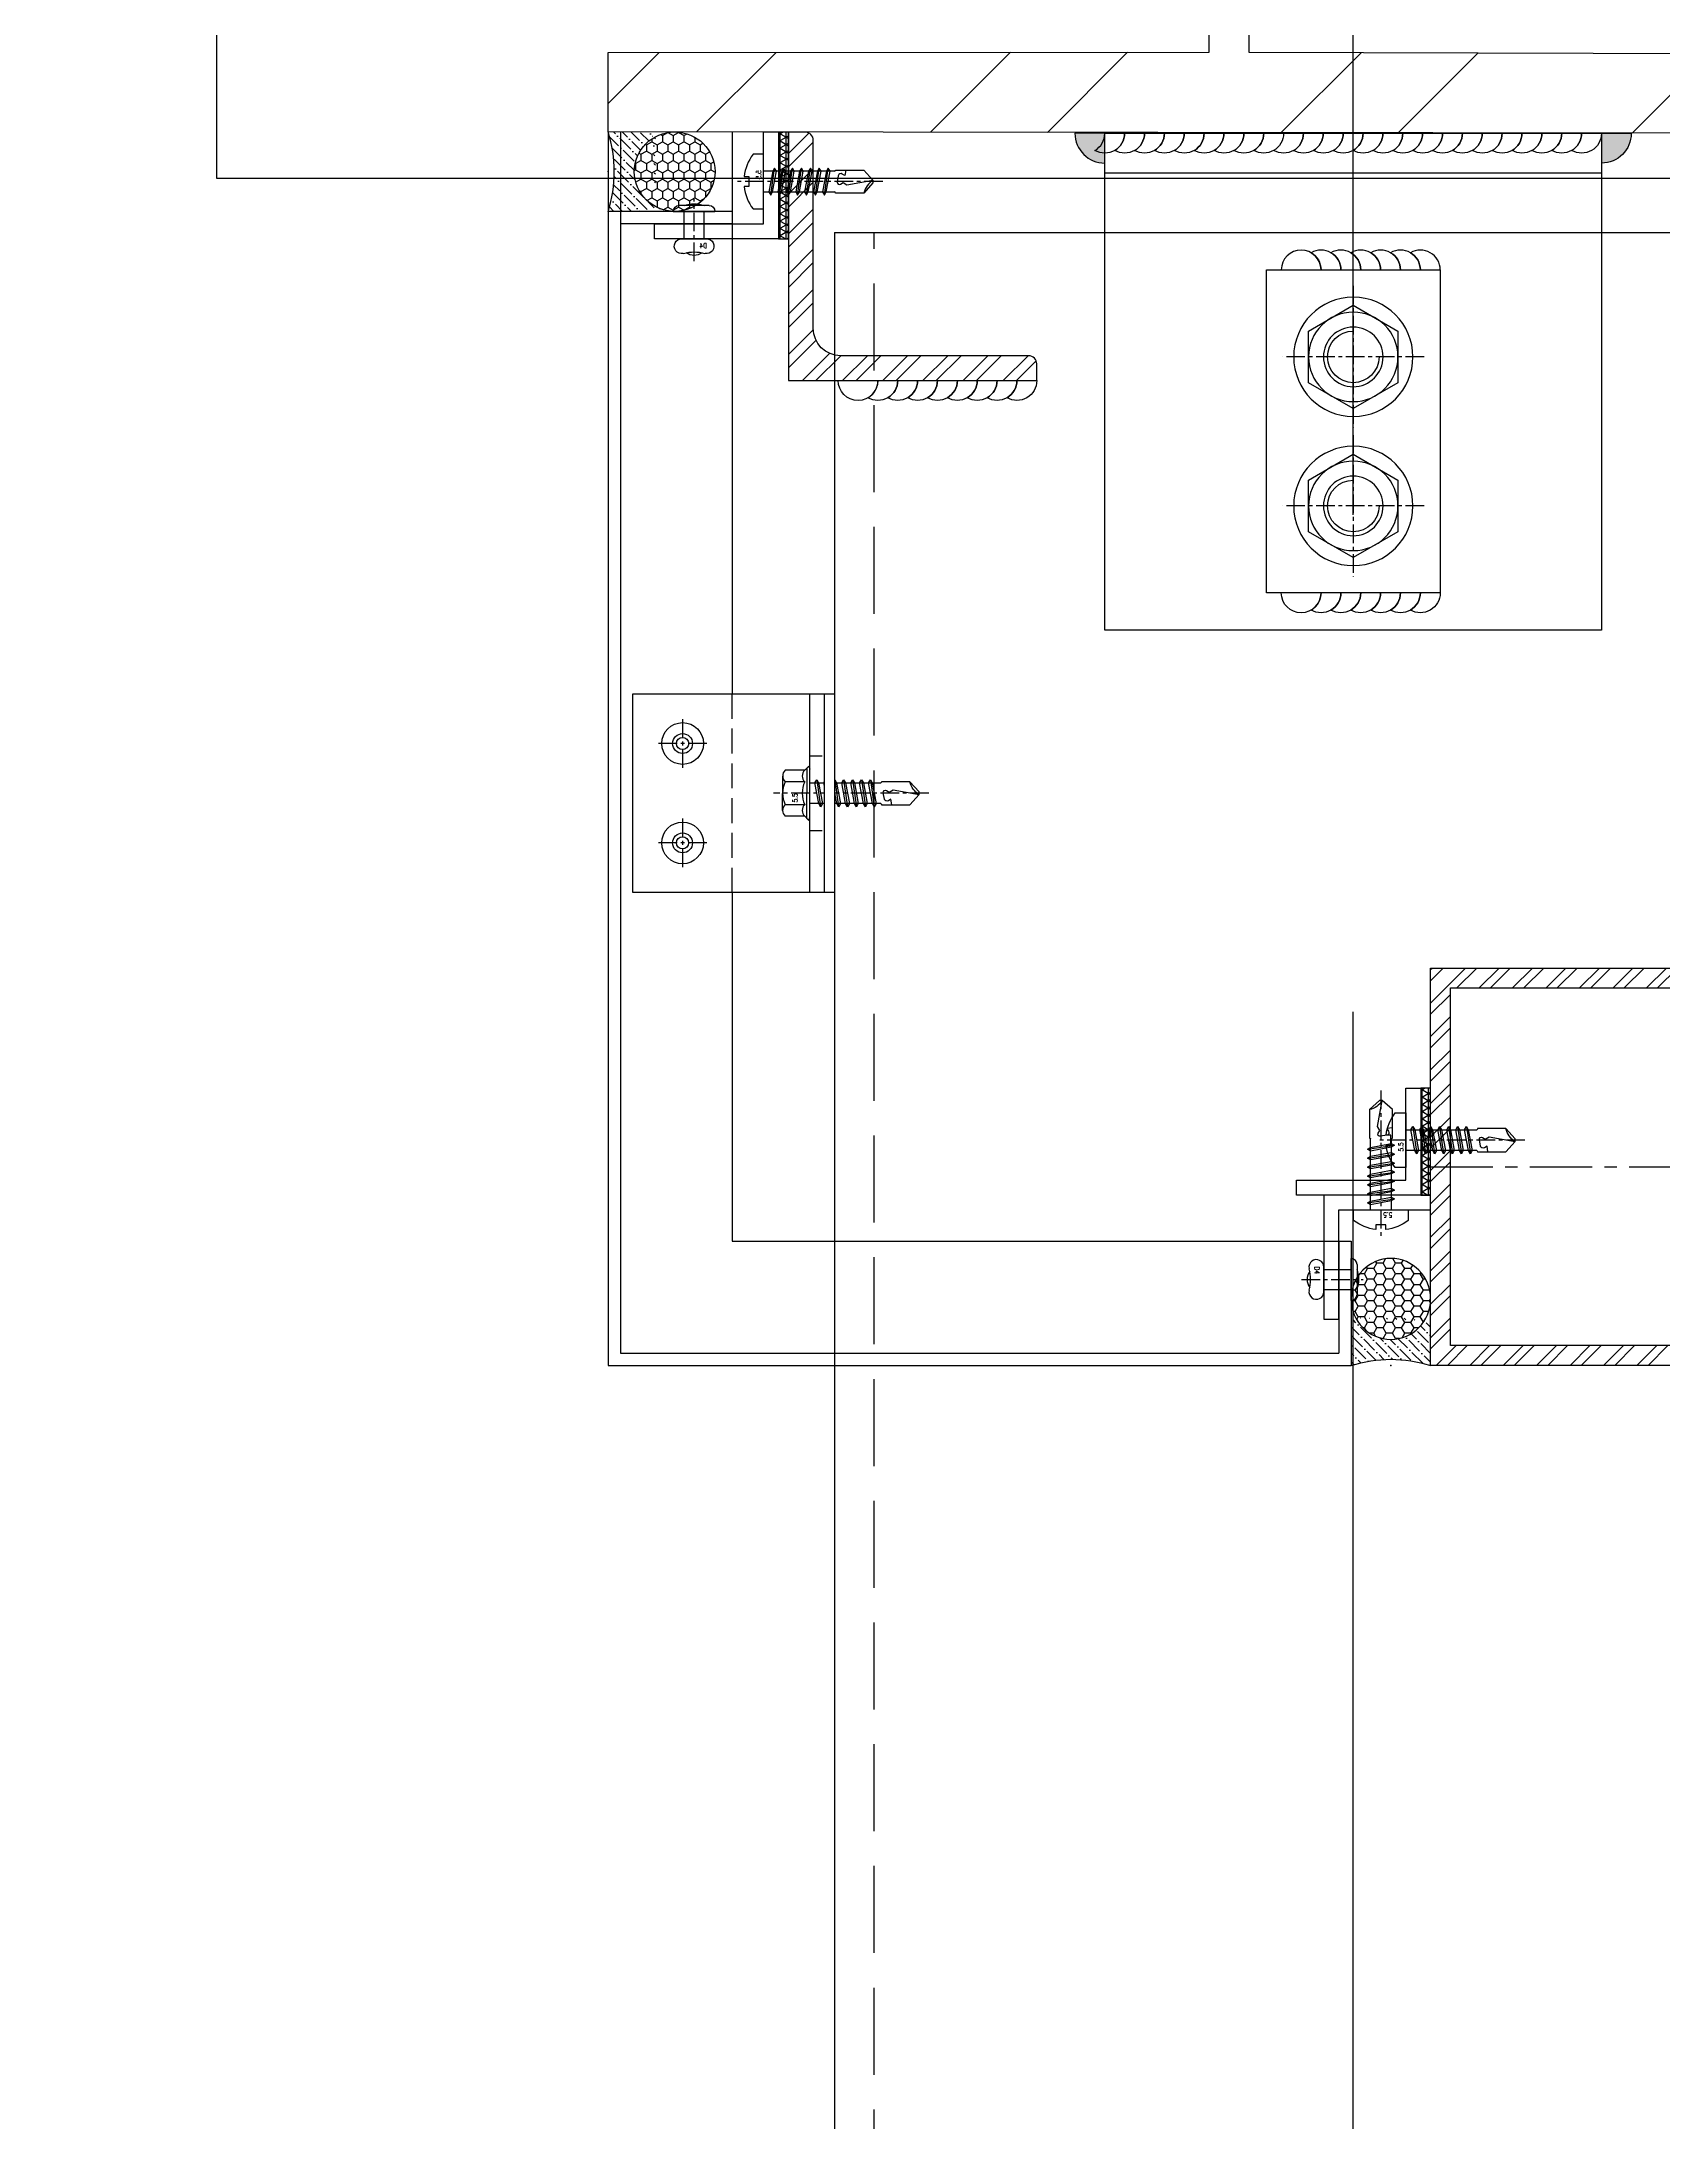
# Model space of a CAD drawing. Extents: x 220580 to 2027826, y -309201 to 71987.
# Drawn here: x 373972 to 374298.5, y -157279.7 to -156860.9 of the extents above; entities that cross this region are included whole.
import ezdxf
from ezdxf.enums import TextEntityAlignment as Align
from ezdxf.xclip import XClip

# ---------------------------------------------------------------- set-up
doc = ezdxf.new("R2010")
doc.units = 0
for name, pattern in [('CENTER', [2, 1.25, -0.25, 0.25, -0.25]), ('DASH', [0.35, 0.25, -0.1]), ('ZN-CENTER', [2, 1.25, -0.25, 0.25, -0.25]), ('ZN-DASH', [0.35, 0.25, -0.1])]:
    doc.linetypes.add(name, pattern=pattern)
for name, color, linetype in [('!ZN1-填充-8', 8, 'Continuous'), ('!ZN3-玻璃幕墙-4', 4, 'Continuous'), ('!ZN3-铝板幕墙-3', 3, 'Continuous'), ('!ZN4-辅助材料-1', 1, 'Continuous'), ('!ZN4-配件-11', 11, 'Continuous'), ('!ZN5-钢材投影-40', 40, 'Continuous'), ('!ZN5-钢材断面-2', 2, 'Continuous'), ('!ZN5-铝材投影-112', 112, 'Continuous'), ('!ZN5-铝材断面-6', 6, 'Continuous'), ('!ZN6-虚线-8', 8, 'ZN-DASH'), ('1 轴线 辅助线', 1, 'CENTER'), ('20剖面图$0$建-墙-填充', 8, 'Continuous'), ('20剖面图$0$建-柱-钢', 9, 'Continuous'), ('2钢材断面', 2, 'Continuous'), ('3索引', 3, 'Continuous'), ('A_Hatch', 8, 'Continuous'), ('ZX', 240, 'CENTER'), ('焊缝', 8, 'Continuous')]:
    doc.layers.add(name, color=color, linetype=linetype)
doc.layers.add('0_INSULATION', color=252, linetype='Continuous', lineweight=9, transparency=0.2)
doc.styles.add('DHTEXT-1', font='ROMANS.shx', dxfattribs={"width": 0.7, "bigfont": 'CHINESE.shx'})

# ---------------------------------------------------------------- blocks, each defined once
blk = doc.blocks.new('20180403.16475379')
at = {"layer": '!ZN1-填充-8', "ltscale": 2}
blk.add_hatch(color=8, dxfattribs=at).paths.add_polyline_path([(1.000034899334423e-08, -6), (1.000034899334423e-08, 0), (6.000000010000349, 0, -0.4142135623730951)])
blk.add_lwpolyline([(1.000034899334423e-08, 0), (1.000034899334423e-08, -6, 0.414213562373095), (6.000000010000349, 0)], format="xyb", dxfattribs=at)
blk = doc.blocks.new('*U2081')
at = {"color": 0, "linetype": 'CENTER', "ltscale": 3}
for p, q in [((0, 14.27463746114689), (0, -14.27463746114683)), ((-14.27463746114686, 2.842170943040401e-14), (14.27463746114686, 2.842170943040401e-14))]:
    blk.add_line(p, q, dxfattribs=at)
at = {"linetype": 'ByBlock', "ltscale": 10}
blk.add_lwpolyline([(9, 5.196152422706319), (0, 10.39230484541261), (-9, 5.196152422706319), (-9, -5.196152422706263), (0, -10.39230484541255), (9, -5.196152422706263)], close=True, dxfattribs=at)
for radius in [12, 9, 6]:
    blk.add_circle((0, 2.842170943040401e-14), radius, dxfattribs=at)
blk.add_arc((0, 2.842170943040401e-14), 5.190000000000509, 180, 90, dxfattribs=at)
blk = doc.blocks.new('20250903102700')
at = {"layer": '!ZN4-辅助材料-1'}
for points in [[(17.53222632710822, -27.5, 0.5773502691896255), (11.53222632710822, -24.03589838487096, -0.2679491924311229), (13.53222632710822, -27.5, 0.5773502691896255), (7.532226327108219, -24.03589838487096, -0.2679491924311229), (9.53222632710822, -27.5, 0.5773502691896255), (3.532226327108219, -24.03589838487096, -0.2679491924311229), (5.532226327108219, -27.5, 0.5773502691896255), (-0.4677736728917807, -24.03589838487096, -0.2679491924311229), (1.532226327108219, -27.5, 0.5773502691896255), (-4.467773672891781, -24.03589838487096, -0.2679491924311229), (-2.467773672891781, -27.5, 0.5773502691896255), (-8.46777367289178, -24.03589838487096, -0.2679491924311229), (-6.467773672891781, -27.5, 0.9999999999999999), (-14.46777367289178, -27.5, 0.9999999999999999)], [(17.53222632710822, -92.5, -0.5773502691896255), (11.53222632710822, -95.96410161512904, 0.2679491924311229), (13.53222632710822, -92.5, -0.5773502691896255), (7.532226327108219, -95.96410161512904, 0.2679491924311229), (9.53222632710822, -92.5, -0.5773502691896255), (3.532226327108219, -95.96410161512904, 0.2679491924311229), (5.532226327108219, -92.5, -0.5773502691896255), (-0.4677736728917807, -95.96410161512904, 0.2679491924311229), (1.532226327108219, -92.5, -0.5773502691896255), (-4.467773672891781, -95.96410161512904, 0.2679491924311229), (-2.467773672891781, -92.5, -0.5773502691896255), (-8.46777367289178, -95.96410161512904, 0.2679491924311229), (-6.467773672891781, -92.5, -0.9999999999999999), (-14.46777367289178, -92.5, -0.9999999999999999)]]:
    blk.add_lwpolyline(points, format="xyb", dxfattribs=at)
at = {"layer": '!ZN5-钢材投影-40'}
blk.add_line((50, -8), (-50, -8), dxfattribs=at)
for points in [[(50, -100.0000107333763), (-50, -100.0000107333763), (-50, 0), (50, 0)], [(17.53222632710822, -92.5), (-17.46777367289178, -92.5), (-17.46777367289178, -27.5), (17.53222632710822, -27.5), (17.53222632710822, -92.5)]]:
    blk.add_lwpolyline(points, close=True, dxfattribs=at)
at = {"layer": '焊缝', "ltscale": 500}
for points in [[(50, 0, -0.5773502691896527), (44, -3.464101615129039, 0.2679491924311228), (46, 0, -0.5773502691896255), (40, -3.464101615129039, 0.2679491924311228), (42, 0, -0.5773502691896255), (36, -3.464101615129039, 0.2679491924311228), (38, 0, -0.5773502691896255), (32, -3.464101615129039, 0.2679491924311228), (34, 0, -0.5773502691896255), (28, -3.464101615129039, 0.2679491924311228), (30, 0, -0.5773502691896255), (24, -3.464101615129039, 0.2679491924311228), (26, 0, -0.5773502691896255), (20, -3.464101615129039, 0.2679491924311228), (22, 0, -0.5773502691896255), (16, -3.464101615129039, 0.2679491924311228), (18, 0, -0.5773502691896255), (12, -3.464101615129039, 0.2679491924311228), (14, 0, -0.5773502691896255), (8, -3.464101615129039, 0.2679491924311228), (10, 0, -0.5773502691896255), (4, -3.464101615129039, 0.2679491924311228), (6, 0, -0.5773502691896255), (0, -3.464101615129039, 0.2679491924311228), (2, 0, -0.5773502691896255), (-4, -3.464101615129039, 0.2679491924311228), (-2, 0, -0.5773502691896255), (-8, -3.464101615129039, 0.2679491924311228), (-6, 0, -0.5773502691896255), (-12, -3.464101615129039, 0.2679491924311228), (-10, 0, -0.5773502683564219), (-15.99999999138527, -3.464101620134898, -0.5773502683564219)], [(-14, -1.001171767711639e-08, -0.5773502691896527), (-20, -3.464101625140756, 0.2679491924311228), (-18, -1.001171767711639e-08, -0.5773502691896255), (-24, -3.464101625140756, 0.2679491924311228), (-22, -1.001171767711639e-08, -0.5773502691896255), (-28, -3.464101625140756, 0.2679491924311228), (-26, -1.001171767711639e-08, -0.5773502691896255), (-32, -3.464101625140756, 0.2679491924311228), (-30, -1.001171767711639e-08, -0.5773502691896255), (-36, -3.464101625140756, 0.2679491924311228), (-34, -1.001171767711639e-08, -0.5773502691896255), (-40, -3.464101625140756, 0.2679491924311228), (-38, -1.001171767711639e-08, -0.5773502691896255), (-44, -3.464101625140756, 0.2679491924311228), (-42, -1.001171767711639e-08, -0.5773502691896255), (-48, -3.464101625140756, 0.2679491924311228), (-46, -1.001171767711639e-08, -0.5773502691896255), (-52, -3.464101625140756, 0.2679491924311228), (-50, -1.001171767711639e-08)]]:
    blk.add_lwpolyline(points, format="xyb", dxfattribs=at)
at = {"layer": '!ZN3-玻璃幕墙-4', "xscale": -1, "rotation": 90}
blk.add_blockref('20180403.16475379', (50, 1.001171767711639e-08), dxfattribs=at)
at = {"layer": '!ZN3-玻璃幕墙-4', "rotation": 270}
blk.add_blockref('20180403.16475379', (-50, -2.073356881737709e-07), dxfattribs=at)
at = {"layer": '!ZN4-配件-11', "color": 1, "xscale": -1}
for p in [(0.03222632710821927, -45), (0.03222632710821927, -75)]:
    blk.add_blockref('*U2081', p, dxfattribs=at)
blk = doc.blocks.new('20250911134809')
at = {"layer": '20剖面图$0$建-墙-填充'}
h = blk.add_hatch(dxfattribs=at)
h.set_pattern_fill('金属', color=0, scale=20, style=0)
h.set_pattern_definition([(45, (786552.9436825344, -415521.477390582), (-35.35533905932738, 35.35533905932738), []), (45, (786576.5139085344, -415521.477390582), (-35.35533905932738, 35.35533905932738), [])])
h.paths.add_polyline_path([(250.001928496873, 499.719107150333), (250.0732229691603, 483.719005525083), (129.0198336206049, 484.0281188413792), (128.9499019003779, 16.02810238840175), (250.0418289360896, 15.71912008043728), (250.0019274502993, -0.2808934743516147), (0, 0), (0.02275027467112523, 16.00000464983168), (121.031125103982, 16.02809616431477), (121.0404657912441, 484.0280664495367), (0.04045149660669267, 483.9999774127209), (3.243563696742058e-06, 500.0000001358567)])
at = {"layer": '20剖面图$0$建-柱-钢', "color": 0}
for p, q in [((121.000017531449, 16.02808894281043), (121.0404657912441, 484.0280664495076)), ((129.0404657912441, 484.0280661565484), (129.0000173957087, 16.02808934741188)), ((4.540197551250458e-08, 15.99999936844688), (121.000017531449, 16.02808894281043)), ((0, 0), (4.540197551250458e-08, 15.99999936844688)), ((129.0000173957087, 16.02808934741188), (250.0019275040831, 15.71910703950562)), ((250.0019274502993, -0.2808934743516147), (0, 0))]:
    blk.add_line(p, q, dxfattribs=at)
blk = doc.blocks.new('20250822090122')
at = {"layer": 'A_Hatch'}
h = blk.add_hatch(dxfattribs=at)
h.set_pattern_fill('ANSI32', color=256)
h.set_pattern_definition([(45, (-80, -40), (-3.367596045400933, 3.367596045400933), []), (45, (-77.75493500000448, -40), (-3.367596045400933, 3.367596045400933), [])])
h.paths.add_polyline_path([(0, 40), (-80, 40), (-80, -40), (0, -40)])
h.paths.add_polyline_path([(-4, 36), (-4, -36), (-76, -36), (-76, 36)], flags=16)
at = {"layer": '2钢材断面'}
for points in [[(-80, 40), (0, 40), (0, -40), (-80, -40)], [(-76, 36), (-4, 36), (-4, -36), (-76, -36)]]:
    blk.add_lwpolyline(points, close=True, dxfattribs=at)
blk = doc.blocks.new('*U611')
at = {"layer": '0_INSULATION'}
blk.add_lwpolyline([(114802.1762403308, -53758.13946177487), (114802.1762403308, -54358.13946177487), (114752.1762403308, -54358.13946177487), (114752.1762403308, -54147.48672676035, -0.3233183976765034), (114775.6762403308, -54112.48672676035, 0.2427606451781089), (114797.6784095399, -54086.40908308211), (114798.0588984693, -54026.95991788548, 0.2567742646382426), (114775.6762403308, -53998.0878037859, -0.3233183976765034), (114752.1762403308, -53963.0878037859), (114752.1762403308, -53758.13946177487)], format="xyb", close=True, dxfattribs=at)
blk = doc.blocks.new('*U834')
at = {"linetype": 'ByBlock', "lineweight": -2, "ltscale": 10}
for p, q in [((0, 4.200000000000099), (0, -4.199999999999992)), ((-1.19999999999709, -2.999999999995627), (-1.19999999999709, 2.999999999995733)), ((5.500000004409217, 2.000000000000053), (0, 2.000000000000053)), ((5.500000004409217, 2.500000000000053), (5.500000004409217, -2.499999999999947)), ((5.500000004409217, -1.999999999999947), (0, -1.999999999999947))]:
    blk.add_line(p, q, dxfattribs=at)
at = {"color": 0, "linetype": 'CENTER', "ltscale": 3}
blk.add_line((10.01245216703499, 5.329070518200751e-14), (-2.451370260241674, 5.329070518200751e-14), dxfattribs=at)
at = {"linetype": 'ByBlock', "lineweight": -2, "ltscale": 10}
for centre, radius, start, end in [((0, 2.999999999995733), 1.2, 90, 180), ((4.415117063422031, -3.584688101909705e-12), 5.96066603962293, 160.3950489643864, 199.6049510356135), ((7.000000004409217, 2.500000000000053), 1.5, 348.4480414647314, 180), ((16.16515139432157, 5.329070518200751e-14), 8, 164.3308475018224, 195.6691524981776), ((6.186535028096828, -0.0009536892320660684), 2.672094166157843, 323.2266208412516, 36.78433105121244), ((0, -2.999999999995627), 1.2, 180, 270), ((7.000000004409217, -2.499999999999947), 1.5, 180, 11.5519585352685)]:
    blk.add_arc(centre, radius, start, end, dxfattribs=at)
at = {"layer": 'Defpoints', "color": 0, "ltscale": 10, "style": 'DHTEXT-1', "width": 0.7}
blk.add_text('D4', height=1, rotation=90, dxfattribs=at).set_placement((7.370543655996131, -1.846676056511448), align=Align.CENTER)
blk = doc.blocks.new('*U168')
at = {"color": 0, "linetype": 'CENTER', "ltscale": 3}
blk.add_line((23.99999999999994, 2.188255855140087e-07), (-5.914909539480056, -1.533137051807418e-07), dxfattribs=at)
at = {"linetype": 'ByBlock', "ltscale": 10}
for p, q in [((0, 2.084999581674395), (14.28830168384373, 2.085001969002848)), ((1.419619596213958, 2.729999885991237), (2.200602679755074, -2.730000114008757)), ((3.219619596213958, 2.729999881768008), (4.000602679755074, -2.730000118231986)), ((5.019619596213958, 2.729999877544779), (5.800602679755074, -2.730000122455214)), ((6.819619596213958, 2.729999873321551), (7.600602679755074, -2.730000126678443)), ((8.619619596213958, 2.729999869098322), (9.400602679755075, -2.730000130901672)), ((10.41961959621396, 2.729999864875094), (11.20060267975507, -2.7300001351249)), ((12.21961959621396, 2.729999860651865), (13.00060267975507, -2.730000139348129)), ((14.28834179297628, -2.085001744372565), (0, -2.084999717997933))]:
    blk.add_line(p, q, dxfattribs=at)
blk.add_lwpolyline([(-3.944271909999143, 1.000000079036682, -0.137385347329328), (-2.123903424387548, 5.500000079036611), (1.77635683940025e-15, 5.500000079036611), (1.77635683940025e-15, -5.499999920963375), (-2.123903424387548, -5.499999920963375, -0.137385347329328), (-3.944271909999143, -0.9999999209634319), (-2.999999999999998, -0.9999999209633751), (-2.999999999999998, 1.000000079036639)], format="xyb", close=True, dxfattribs=at)
for points in [[(1.828211756127738, -2.085000114008789), (1.047228672586622, 2.084999885991241), (1.419619596213901, 2.729999885991095), (1.792010519841123, 2.084999885991241), (2.57299360338241, -2.085000114008761), (2.200602679755074, -2.730000114008771)], [(3.628211756127738, -2.085000118232018), (2.847228672586622, 2.084999881768012), (3.219619596213901, 2.729999881767866), (3.592010519841123, 2.084999881768012), (4.37299360338241, -2.085000118231989), (4.000602679755074, -2.730000118232)], [(5.428211756127738, -2.085000122455247), (4.647228672586622, 2.084999877544783), (5.019619596213901, 2.729999877544637), (5.392010519841123, 2.084999877544783), (6.17299360338241, -2.085000122455218), (5.800602679755074, -2.730000122455229)], [(7.228211756127738, -2.085000126678475), (6.447228672586622, 2.084999873321555), (6.819619596213901, 2.729999873321409), (7.192010519841123, 2.084999873321555), (7.97299360338241, -2.085000126678447), (7.600602679755074, -2.730000126678457)], [(9.028211756127739, -2.085000130901704), (8.247228672586623, 2.084999869098326), (8.619619596213902, 2.72999986909818), (8.992010519841124, 2.084999869098326), (9.77299360338241, -2.085000130901676), (9.400602679755075, -2.730000130901686)], [(10.82821175612774, -2.085000135124933), (10.04722867258662, 2.084999864875098), (10.4196195962139, 2.729999864874951), (10.79201051984112, 2.084999864875098), (11.57299360338241, -2.085000135124904), (11.20060267975507, -2.730000135124914)], [(12.62821175612774, -2.085000139348161), (11.84722867258662, 2.084999860651869), (12.2196195962139, 2.729999860651723), (12.59201051984112, 2.084999860651869), (13.37299360338241, -2.085000139348133), (13.00060267975507, -2.730000139348143)]]:
    blk.add_lwpolyline(points, close=True, dxfattribs=at)
for points in [[(14.28755614132959, -2.084999790480305, -0.414213562373095), (14.44551068678416, -2.242954335934877), (14.44551068678416, -2.321931608662732), (20.17706341883141, -2.321931608662732), (21.99999672497771, -0.2620664843346907), (21.99999672497771, 0.2620669033741529), (20.1770634188305, 2.321932027703048), (14.44551068678416, 2.321932027703616), (14.44551068678416, 2.242954754974284, -0.414213562373095), (14.28755614132959, 2.085000209519654)], [(16.51287844574838, -2.321931608662732), (16.35611659158181, -1.195959136936376), (15.82661205339483, -1.523970797760166, -0.5304615897786895), (15.03442566961419, -1.169417307181045), (14.81075563571315, 0.0990784896746442, -0.6513157956771675), (15.47433833661651, 0.5440859063701903), (16.0012324895205, 0.2109028390927443), (16.76803563861736, 0.6608451827776259), (21.99999672497771, -0.2620664843346907, -0.2012259957209903), (20.1770634188305, 2.321932027703048)]]:
    blk.add_lwpolyline(points, format="xyb", dxfattribs=at)
at = {"layer": 'Defpoints', "color": 0, "ltscale": 10, "style": 'DHTEXT-1', "width": 0.7}
blk.add_text('5.5', height=1, rotation=90, dxfattribs=at).set_placement((-0.4943080637851551, -1.360906537433093), align=Align.CENTER)
blk = doc.blocks.new('16胶缝')
at = {"layer": '!ZN1-填充-8', "ltscale": 0.1}
h = blk.add_hatch(dxfattribs=at)
h.set_pattern_fill('HONEY', color=256, scale=10, style=0)
h.set_pattern_definition([(4.818975183877585e-15, (-19679.56000236233, -11324.37131966545), (1.875, 1.08253175), [1.25, -2.5]), (120, (-19679.56000236233, -11324.37131966545), (-1.874999995903225, 1.082531757095823), [1.249999999999998, -2.499999999999997]), (60.00000000000003, (-19679.56000236233, -11324.37131966545), (4.096775418904741e-09, 2.165063507095822), [-2.499999999999998, 1.249999999999999])])
edge = h.paths.add_edge_path()
edge.add_ellipse((8.000000000182808, 13.40127735032729), major_axis=(-1.852811262691897e-12, -8.148750109612592), ratio=0.9817456533069091, start_angle=0, end_angle=360)
h = blk.add_hatch(dxfattribs=at)
h.set_pattern_fill('ANSI36', color=256, scale=10, style=0)
h.set_pattern_definition([(45.00000000000003, (-19679.575386873, -11324.37131966545), (0.6629126073623883, 2.430679560328756), [3.125, -0.625, 0, -0.625])])
edge = h.paths.add_edge_path()
edge.add_ellipse((8.015384510843433, 13.40127735032729), major_axis=(0.8733517820453444, 8.103544729698486), ratio=0.9813319895029027, start_angle=124.6262873536864, end_angle=247.3977371599691, ccw=False)
edge.add_arc((0.0005942590132690384, 10.19757702908555), 1.197577176534192, 269.97156881858757, 324.48671338471985, ccw=False)
edge.add_line((1.455191522836685e-11, 8.999999999992724), (1.091393642127514e-11, -1.818989403545856e-12))
edge.add_arc((8.000000000015461, -24.92179927315374), 26.17434008740905, 432.2031562990745, 467.7968437009381, ccw=False)
edge.add_line((16.00000000001455, 0), (16.00000000001091, 9.000000000003638))
edge.add_arc((16.00645417175474, 10.22705133927502), 1.227068313314542, 216.5905572920867, 269.6986325029304, ccw=False)
at = {"layer": '!ZN4-辅助材料-1', "color": 1, "ltscale": 0.1}
blk.add_arc((8.000000000014552, -24.92179927313555), 26.17434008739207, 72.20315629866607, 107.7968437013339, dxfattribs=at)
blk.add_ellipse((8.000000000182808, 13.40127735032729), major_axis=(-1.852811262691897e-12, -8.148750109612592), ratio=0.9817456533069091, dxfattribs=at)
blk.add_point((8.000000000014552, 7.275957614183426e-12), dxfattribs=at)
blk = doc.blocks.new('胶缝断面')
at = {"color": 7, "ltscale": 0.1, "extrusion": (0, 0, -1), "zscale": -1, "rotation": 180}
blk.add_blockref('16胶缝', (8, 5.456968210637569e-12), dxfattribs=at)
blk = doc.blocks.new('*U1824')
at = {"ltscale": 10}
for p, q in [((-1.015572715537019, 4.618802355381165), (-4.949999999997999, 4.618802355381165)), ((-0.5504878062047283, -5.115541284646254), (-0.5504878062065472, 5.115530008962667)), ((-0.1698801084603474, 5.480866579516958), (1.167940990853822e-05, 4.83959058622783)), ((0, -4.839613541317005), (0, 4.8396139450431)), ((-5.449999999999818, -3.464101413275086), (-5.449999999999818, 3.464101817001181)), ((-1.015583010001137, 2.309401278621424), (-4.949999999997999, 2.309401278624835)), ((0, 2.084999581674395), (14.28830168384373, 2.085001969002848)), ((1.419619596213958, 2.729999885991237), (2.200602679755074, -2.730000114008757)), ((3.219619596213958, 2.729999881768008), (4.000602679755074, -2.730000118231986)), ((5.019619596213958, 2.729999877544779), (5.800602679755074, -2.730000122455214)), ((6.819619596213958, 2.729999873321551), (7.600602679755074, -2.730000126678443)), ((8.619619596213958, 2.729999869098322), (9.400602679755075, -2.730000130901672)), ((10.41961959621396, 2.729999864875094), (11.20060267975507, -2.7300001351249)), ((12.21961959621396, 2.729999860651865), (13.00060267975507, -2.730000139348129)), ((-1.015583010002956, -2.30940087489533), (-4.94999999999618, -2.30940087489874)), ((14.28834179297628, -2.085001744372565), (0, -2.084999717997933)), ((-1.015583010001137, -4.618801951655071), (-4.949999999999818, -4.618801951654161)), ((-0.1698801084603474, -5.480877855198726), (1.167940990853822e-05, -4.839601861909371))]:
    blk.add_line(p, q, dxfattribs=at)
at = {"color": 0, "linetype": 'ZN-CENTER', "ltscale": 3}
blk.add_line((23.99999999999994, 2.188255855140087e-07), (-7.276562432845615, -1.533137051807418e-07), dxfattribs=at)
at = {"ltscale": 10}
for points in [[(1.828211756127738, -2.085000114008789), (1.047228672586622, 2.084999885991241), (1.419619596213901, 2.729999885991095), (1.792010519841123, 2.084999885991241), (2.57299360338241, -2.085000114008761), (2.200602679755074, -2.730000114008771)], [(3.628211756127738, -2.085000118232018), (2.847228672586622, 2.084999881768012), (3.219619596213901, 2.729999881767866), (3.592010519841123, 2.084999881768012), (4.37299360338241, -2.085000118231989), (4.000602679755074, -2.730000118232)], [(5.428211756127738, -2.085000122455247), (4.647228672586622, 2.084999877544783), (5.019619596213901, 2.729999877544637), (5.392010519841123, 2.084999877544783), (6.17299360338241, -2.085000122455218), (5.800602679755074, -2.730000122455229)], [(7.228211756127738, -2.085000126678475), (6.447228672586622, 2.084999873321555), (6.819619596213901, 2.729999873321409), (7.192010519841123, 2.084999873321555), (7.97299360338241, -2.085000126678447), (7.600602679755074, -2.730000126678457)], [(9.028211756127739, -2.085000130901704), (8.247228672586623, 2.084999869098326), (8.619619596213902, 2.72999986909818), (8.992010519841124, 2.084999869098326), (9.77299360338241, -2.085000130901676), (9.400602679755075, -2.730000130901686)], [(10.82821175612774, -2.085000135124933), (10.04722867258662, 2.084999864875098), (10.4196195962139, 2.729999864874951), (10.79201051984112, 2.084999864875098), (11.57299360338241, -2.085000135124904), (11.20060267975507, -2.730000135124914)], [(12.62821175612774, -2.085000139348161), (11.84722867258662, 2.084999860651869), (12.2196195962139, 2.729999860651723), (12.59201051984112, 2.084999860651869), (13.37299360338241, -2.085000139348133), (13.00060267975507, -2.730000139348143)]]:
    blk.add_lwpolyline(points, close=True, dxfattribs=at)
for points in [[(14.28755614132959, -2.084999790480305, -0.414213562373095), (14.44551068678416, -2.242954335934877), (14.44551068678416, -2.321931608662732), (20.17706341883141, -2.321931608662732), (21.99999672497771, -0.2620664843346907), (21.99999672497771, 0.2620669033741529), (20.1770634188305, 2.321932027703048), (14.44551068678416, 2.321932027703616), (14.44551068678416, 2.242954754974284, -0.414213562373095), (14.28755614132959, 2.085000209519654)], [(16.51287844574838, -2.321931608662732), (16.35611659158181, -1.195959136936376), (15.82661205339483, -1.523970797760166, -0.5304615897786895), (15.03442566961419, -1.169417307181045), (14.81075563571315, 0.0990784896746442, -0.6513157956771675), (15.47433833661651, 0.5440859063701903), (16.0012324895205, 0.2109028390927443), (16.76803563861736, 0.6608451827776259), (21.99999672497771, -0.2620664843346907, -0.2012259957209903), (20.1770634188305, 2.321932027703048)]]:
    blk.add_lwpolyline(points, format="xyb", dxfattribs=at)
for centre, radius, start, end in [((-3.866666666665878, 3.464101817001181), 1.583333333333237, 133.1735511071865, 226.8264488928781), ((0.06775032333098352, 3.464101817001181), 1.583333333333237, 133.1735511071865, 226.8264488928781), ((7.477939400387186, -2.867559875829768), 11.3218976996017, 132.4921501626091, 138.6063620026382), ((0.1333333333341216, 2.018612281773358e-07), 5.583333333333248, 155.5673023206315, 204.4326976793683), ((4.067750323330984, 2.018612281773358e-07), 5.583333333333248, 155.5673023206315, 204.4326976793683), ((-3.866666666665878, -3.464101413275086), 1.583333333333237, 133.1735511071865, 226.8264488927399), ((0.06775032333098352, -3.464101413275086), 1.583333333333237, 133.1735511071865, 226.8264488927399), ((7.477939400387186, 2.867548600148227), 11.3218976996017, 221.3935592101043, 227.5078498373909)]:
    blk.add_arc(centre, radius, start, end, dxfattribs=at)
at = {"layer": 'Defpoints', "color": 0, "ltscale": 10, "style": 'DHTEXT-1', "width": 0.7}
blk.add_text('5.5', height=1, rotation=90, dxfattribs=at).set_placement((-2.461643067588102, -0.9299515093815011), align=Align.CENTER)
blk = doc.blocks.new('*U2097')
at = {"color": 0, "linetype": 'CENTER', "ltscale": 3}
for p, q in [((0, 4.884923076923094), (0, -4.884923076923026)), ((4.884923076923078, 5.329070518200751e-14), (-4.884923076923078, 5.329070518200751e-14))]:
    blk.add_line(p, q, dxfattribs=at)
at = {"linetype": 'ByBlock', "ltscale": 10}
for radius in [4.2, 2, 1.225]:
    blk.add_circle((0, 5.329070518200751e-14), radius, dxfattribs=at)
blk = doc.blocks.new('*U833')
at = {"layer": '!ZN1-填充-8'}
h = blk.add_hatch(dxfattribs=at)
h.set_pattern_fill('NET3', color=256, scale=0.75, angle=180, style=0)
h.set_pattern_definition([(180, (-1731.7059275028, 294.7401969027198), (-2.916190190469635e-16, -2.38125), []), (240, (-1731.7059275028, 294.7401969027198), (2.062222992761694, -1.190625), []), (299.9999999999999, (-1731.7059275028, 294.7401969027198), (2.062222992761694, 1.190624999999999), [])])
h.paths.add_polyline_path([(20, 0), (-20, 0), (-20, -2), (20, -2)])
at = {"ltscale": 0.125}
blk.add_wipeout([(-20, -40.601667328743694), (19.999999999999996, -40.601667328743694), (19.999999999999996, -5), (-20.000000000000004, -4.999999999971351)], dxfattribs=at).dxf.layer = '!ZN6-虚线-8'
at = {"layer": '!ZN5-铝材投影-112', "ltscale": 0.25}
blk.add_line((-20, -5), (20, -5), dxfattribs=at)
at = {"layer": '!ZN5-铝材投影-112'}
blk.add_lwpolyline([(20, -2), (-20, -2), (-20, -40.60166732874573), (20, -40.60166732874573)], close=True, dxfattribs=at)
at = {"layer": '!ZN6-虚线-8', "linetype": 'ZN-DASH', "ltscale": 10}
for p, q in [((-7.5, -5), (-7.500000000007276, -2.000000000001364)), ((7.5, -5.000000000029274), (7.500000000017053, -2.000000000030639))]:
    blk.add_line(p, q, dxfattribs=at)
at = {"layer": '!ZN6-虚线-8', "color": 8, "linetype": 'ZN-DASH', "ltscale": 20}
blk.add_line((-20, -20.60171674797253), (20, -20.60171674797253), dxfattribs=at)
at = {"layer": '!ZN4-配件-11', "color": 1, "xscale": -1, "rotation": 270}
for name, p in [('*U1824', (0, -4.999999999985675)), ('*U2097', (-10, -30.60166732874573)), ('*U2097', (9.999999999976126, -30.60166732873942))]:
    blk.add_blockref(name, p, dxfattribs=at)
at = {"ltscale": 0.25}
blk.add_wipeout([(20, 7.105427357601002e-15), (20, -2.000000000001357), (-20, -2.000000000001357), (-20, 7.105427357601002e-15)], dxfattribs=at).dxf.layer = '!ZN4-辅助材料-1'
at = {"layer": '!ZN4-辅助材料-1'}
blk.add_lwpolyline([(20, 0), (-20, 0), (-20, -2), (20, -2)], close=True, dxfattribs=at)
blk = doc.blocks.new('*U832')
at = {"linetype": 'ByBlock', "lineweight": -2, "ltscale": 10}
for p, q in [((0, 4.200000000000099), (0, -4.199999999999992)), ((-1.19999999999709, -2.999999999995627), (-1.19999999999709, 2.999999999995733)), ((5.500000004409217, 2.000000000000053), (0, 2.000000000000053)), ((5.500000004409217, 2.500000000000053), (5.500000004409217, -2.499999999999947)), ((5.500000004409217, -1.999999999999947), (0, -1.999999999999947))]:
    blk.add_line(p, q, dxfattribs=at)
at = {"color": 0, "linetype": 'CENTER', "ltscale": 3}
blk.add_line((10.01245216703499, 5.329070518200751e-14), (-2.451370260241674, 5.329070518200751e-14), dxfattribs=at)
at = {"linetype": 'ByBlock', "lineweight": -2, "ltscale": 10}
for centre, radius, start, end in [((0, 2.999999999995733), 1.2, 90, 180), ((4.415117063422031, -3.584688101909705e-12), 5.96066603962293, 160.3950489643864, 199.6049510356135), ((7.000000004409217, 2.500000000000053), 1.5, 348.4480414647314, 180), ((16.16515139432157, 5.329070518200751e-14), 8, 164.3308475018224, 195.6691524981776), ((6.186535028096828, -0.0009536892320660684), 2.672094166157843, 323.2266208412516, 36.78433105121244), ((0, -2.999999999995627), 1.2, 180, 270), ((7.000000004409217, -2.499999999999947), 1.5, 180, 11.5519585352685)]:
    blk.add_arc(centre, radius, start, end, dxfattribs=at)
at = {"layer": 'Defpoints', "color": 0, "ltscale": 10, "style": 'DHTEXT-1', "width": 0.7}
blk.add_text('D4', height=1, rotation=90, dxfattribs=at).set_placement((7.370543655996131, -1.846676056511448), align=Align.CENTER)
blk = doc.blocks.new('ZT_角钢(填充)_50X50X5')
at = {"layer": '!ZN1-填充-8'}
h = blk.add_hatch(dxfattribs=at)
h.set_pattern_fill('ANSI32', color=256, scale=0.6, style=0)
h.set_pattern_definition([(45, (-11702.14548385996, -65281.3865768466), (-4.041115254481119, 4.041115254481119), []), (45, (-11699.45140585996, -65281.3865768466), (-4.041115254481119, 4.041115254481119), [])])
h.paths.add_polyline_path([(50, 3.333333333328937, 0.4142135623730951), (48.33333333333394, 5.000000000000455), (10.5, 5, -0.4142135623730951), (5, 10.5), (5, 48.33333333332848, 0.4142135623730951), (3.33333333333394, 50), (0, 50), (0, 0), (50.00000000000182, -6.821210263296962e-12)])
at = {"layer": '!ZN5-钢材断面-2'}
blk.add_lwpolyline([(0, 0), (0, 50), (3.33333333333394, 50, -0.4142135623730951), (5, 48.33333333332848), (5, 10.5, 0.4142135623730951), (10.5, 5), (48.33333333333394, 5.000000000000455, -0.4142135623730951), (50, 3.333333333328937), (50, 4.547473508864641e-13), (0, 0)], format="xyb", dxfattribs=at)
blk = doc.blocks.new('*U2004')
at = {"layer": '!ZN5-钢材断面-2', "extrusion": (0, 0, -1), "zscale": -1, "rotation": 90}
blk.add_blockref('ZT_角钢(填充)_50X50X5', (0, 0), dxfattribs=at)

msp = doc.modelspace()

# ---------------------------------------------------------------- hatches: boundary and pattern name
at = {"layer": '!ZN1-填充-8'}
h = msp.add_hatch(dxfattribs=at)
h.set_pattern_fill('NET3', color=256, scale=0.4, angle=-90.00000000000001, style=0)
h.set_pattern_definition([(270, (334123.2659064587, -137951.675910665), (1.27, -4.520586111108225e-16), []), (329.9999999999999, (334123.2659064587, -137951.675910665), (0.6350000000000007, 1.099852262806237), []), (29.9999999999999, (334123.2659064587, -137951.675910665), (-0.6349999999999993, 1.099852262806238), [])])
h.paths.add_polyline_path([(374120.3550765357, -156900.6086465289), (374122.3550765357, -156900.6086465289), (374122.355076535, -156879.1086465277), (374120.355076535, -156879.1086465277)])
h = msp.add_hatch(dxfattribs=at)
h.set_pattern_fill('NET3', color=256, scale=0.4, angle=-90.00000000000001, style=0)
h.set_pattern_definition([(270, (334252.548176275, -138144.098578936), (1.27, -4.520586111108225e-16), []), (329.9999999999999, (334252.548176275, -138144.098578936), (0.6350000000000007, 1.099852262806237), []), (29.9999999999999, (334252.548176275, -138144.098578936), (-0.6349999999999993, 1.099852262806238), [])])
h.paths.add_polyline_path([(374249.637346352, -157093.0313147999), (374251.637346352, -157093.0313147999), (374251.6373463513, -157071.5313147988), (374249.6373463513, -157071.5313147988)])

# ---------------------------------------------------------------- linework, layer by layer
at = {"layer": '!ZN3-铝板幕墙-3'}
for p, q in [((374111.035420553, -156879.0981752863), (374111.035420553, -157102.3509707826)), ((374111.035420553, -157102.3509707826), (374235.6373463518, -157102.3509707826))]:
    msp.add_line(p, q, dxfattribs=at)
at = {"layer": '!ZN3-铝板幕墙-3', "elevation": -1.372784413678807e-10}
for points in [[(374086.035420553, -156879.0700861554), (374086.035420553, -157127.3509707826), (374235.6373463518, -157127.3509707826)], [(374088.535420553, -156879.0728950685), (374088.535420553, -157124.8509707826), (374233.1373463518, -157124.8509707826)], [(374233.1373463518, -157102.3509707826), (374233.1373463518, -157124.8509707826)], [(374235.6373463518, -157102.3509707826), (374235.6373463518, -157127.3509707826)]]:
    msp.add_lwpolyline(points, dxfattribs=at)
at = {"layer": '!ZN3-铝板幕墙-3'}
for points in [[(374111.035420553, -156895.070086157), (374086.035420553, -156895.070086157)], [(374111.035420553, -156897.570086157), (374088.535420553, -156897.570086157)]]:
    msp.add_lwpolyline(points, dxfattribs=at)
at = {"layer": '!ZN4-辅助材料-1', "ltscale": 5}
msp.add_lwpolyline([(374120.3550765357, -156900.6086465289), (374122.3550765357, -156900.6086465289), (374122.355076535, -156879.1086465277), (374120.355076535, -156879.1086465277)], close=True, dxfattribs=at)
at = {"layer": '!ZN4-辅助材料-1', "ltscale": 5, "elevation": -1.372784413678807e-10}
msp.add_lwpolyline([(374249.637346352, -157093.0313147999), (374251.637346352, -157093.0313147999), (374251.6373463513, -157071.5313147988), (374249.6373463513, -157071.5313147988)], close=True, dxfattribs=at)
at = {"layer": '!ZN5-钢材投影-40', "ltscale": 0.3}
msp.add_line((374131.6356313796, -156899.3509797466), (374131.6356313794, -162880.5751872169), dxfattribs=at)
at = {"layer": '!ZN5-钢材投影-40', "ltscale": 10}
msp.add_line((374131.6356313794, -156899.3509797465), (374331.6373463533, -156899.3509797465), dxfattribs=at)
at = {"layer": '!ZN5-铝材投影-112'}
msp.add_lwpolyline([(374120.3550765357, -156879.0700861568), (374120.3550765357, -156900.5700861584), (374095.3550765357, -156900.5700861584), (374095.3550765357, -156897.5700861584), (374117.3550765357, -156897.5700861569), (374117.3550765357, -156879.0700861554)], close=True, dxfattribs=at)
at = {"layer": '!ZN5-铝材投影-112', "elevation": -1.372784413678807e-10}
for points in [[(374249.637346352, -157071.5313147983), (374249.637346352, -157093.0313147999), (374224.637346352, -157093.0313147999), (374224.637346352, -157090.0313147999), (374246.637346352, -157090.0313147985), (374246.637346352, -157071.5313147969)], [(374251.637346352, -157093.0313147999), (374230.1373463504, -157093.0313147999), (374230.1373463505, -157118.0313147999), (374233.1373463505, -157118.0313147999), (374233.1373463519, -157096.0313147999), (374251.6373463534, -157096.0313147999)]]:
    msp.add_lwpolyline(points, close=True, dxfattribs=at)
at = {"layer": '!ZN6-虚线-8', "color": 8, "linetype": 'ZN-DASH', "ltscale": 70}
msp.add_line((374139.6356313794, -162880.5751872169), (374139.6356313794, -156899.3509797466), dxfattribs=at)
at = {"layer": '1 轴线 辅助线', "ltscale": 400}
msp.add_line((374236.0373463532, -167956.1695858589), (374236.0373463535, -148390.825719789), dxfattribs=at)
at = {"layer": 'ZX', "ltscale": 10}
msp.add_line((374251.6373463535, -157087.3509707826), (374386.0373463535, -157087.3509707826), dxfattribs=at)
at = {"layer": '焊缝', "ltscale": 40}
msp.add_lwpolyline([(374172.355076535, -156929.1108936582, -0.5773502691896255), (374166.355076535, -156932.5749952733, 0.2679491924311228), (374168.355076535, -156929.1108936582, -0.5773502691896255), (374162.355076535, -156932.5749952733, 0.2679491924311228), (374164.355076535, -156929.1108936582, -0.5773502691896255), (374158.355076535, -156932.5749952733, 0.2679491924311228), (374160.355076535, -156929.1108936582, -0.5773502691896255), (374154.355076535, -156932.5749952733, 0.2679491924311228), (374156.355076535, -156929.1108936582, -0.5773502691896255), (374150.355076535, -156932.5749952733, 0.2679491924311228), (374152.355076535, -156929.1108936582, -0.5773502691896255), (374146.355076535, -156932.5749952733, 0.2679491924311228), (374148.355076535, -156929.1108936582, -0.5773502691896255), (374142.355076535, -156932.5749952733, 0.2679491924311228), (374144.355076535, -156929.1108936582, -0.5773502691896255), (374138.355076535, -156932.5749952733, 0.2679491924311228), (374140.355076535, -156929.1108936582, -0.9999999999999999), (374132.355076535, -156929.1108936582, -0.9999999999999999)], format="xyb", dxfattribs=at)

# ---------------------------------------------------------------- block references
at = {"layer": '!ZN4-辅助材料-1', "xscale": -1, "rotation": 90.00000000000007}
msp.add_blockref('胶缝断面', (374086.0354205531, -156887.0700861556), dxfattribs=at)
at = {"layer": '!ZN4-辅助材料-1', "rotation": 180}
msp.add_blockref('胶缝断面', (374243.6373463533, -157127.3509707825), dxfattribs=at)
at = {"layer": '!ZN4-配件-11'}
msp.add_blockref('*U2004', (374122.355076535, -156929.1108936582), dxfattribs=at)
at = {"layer": '!ZN4-配件-11', "color": 1, "xscale": -1}
for name, p, rotation in [('*U168', (374117.3550765357, -156889.0700924346), 180), ('*U832', (374103.3550765356, -156895.070086154), 90)]:
    msp.add_blockref(name, p, dxfattribs=dict(at, rotation=rotation))
at = {"layer": '!ZN4-配件-11', "color": 1}
for name, p, rotation in [('*U168', (374241.6373400742, -157096.0313147999), 90), ('*U834', (374235.6373463548, -157110.0313148), 180)]:
    msp.add_blockref(name, p, dxfattribs=dict(at, rotation=rotation))
msp.add_blockref('*U168', (374246.637346352, -157082.0008232605), dxfattribs=at)
at = {"layer": '!ZN5-铝材断面-6', "ltscale": 100}
msp.add_blockref('20250822090122', (374331.6373463535, -157087.3509707826), dxfattribs=at)
ref = msp.add_blockref('*U611', (154338.072285791, -30481.84400132101, 1.221279752998683e-09), dxfattribs=dict(xscale=2, yscale=2, zscale=2, rotation=355.3425956008955))
XClip(ref).set_block_clipping_path([(114603.83195230213, -54076.27189262847), (114902.96564196696, -54051.902502107856), (114871.53018425936, -53666.03300560066), (114572.39649459453, -53690.40239612127)])
at = {"ltscale": 100}
msp.add_blockref('20250911134809', (374086.035420553, -156879.0700861554), dxfattribs=at)
at = {"ltscale": 10}
msp.add_blockref('20250903102700', (374236.037346353, -156879.3509797465), dxfattribs=at)

# ---------------------------------------------------------------- next in the draw order: block references
at = {"xscale": -1, "rotation": 269.9892606286638}
msp.add_blockref('*U833', (374131.6330912954, -157012.1734894625), dxfattribs=at)

# ---------------------------------------------------------------- next in the draw order: linework, layer by layer
at = {"layer": '3索引', "linetype": 'DASH', "ltscale": 1000, "const_width": 100}
msp.add_lwpolyline([(373991.6294121374, -156024.4471933506), (374619.9805331873, -156024.4471933506, -0.414213562373095), (374819.9805331873, -156224.4471933506), (374819.9805331873, -157188.9936279138, -0.414213562373095), (374619.9805331873, -157388.9936279138), (373991.6294121374, -157388.9936279138, -0.414213562373095), (373791.6294121374, -157188.9936279138), (373791.6294121374, -156224.4471933506, -0.414213562373095)], format="xyb", close=True, dxfattribs=at)

doc.saveas('drawing.dxf')
